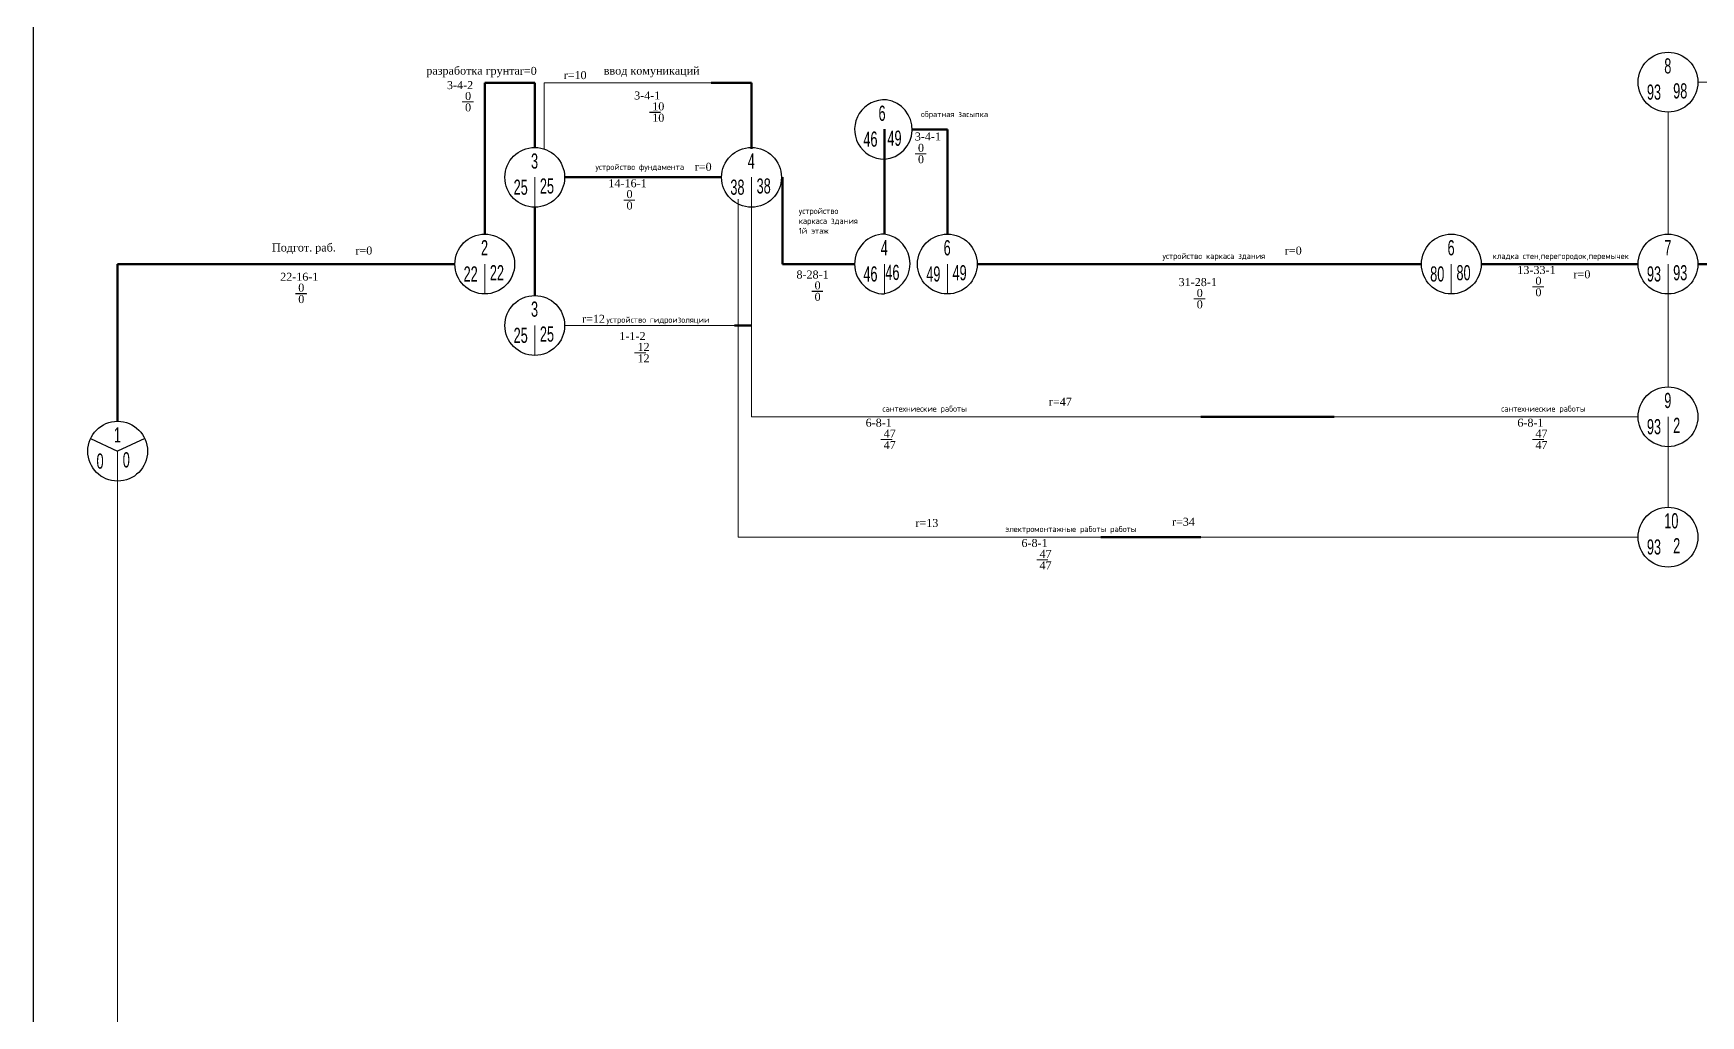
# Model space of a CAD drawing. Header units: millimetres. Extents: x 545956 to 559840, y 1708517 to 1711661.
# Drawn here: x 554604 to 555304, y 1709039 to 1709451 of the extents above; entities that cross this region are included whole.
import ezdxf

# ---------------------------------------------------------------- set-up
doc = ezdxf.new("R2010")
doc.units = ezdxf.units.MM
doc.header["$LTSCALE"] = 5
doc.layers.get('0').update_dxf_attribs({"lineweight": 30})
doc.layers.add('Тонкая', color=250, linetype='Continuous', lineweight=5)
doc.styles.add('5-0.6', font='arial.ttf', dxfattribs={"height": 5})
doc.styles.get("Standard").update_dxf_attribs({"font": 'isocpeur.ttf'})
doc.styles.add('Римский -1.', font='times.ttf')

msp = doc.modelspace()

# ---------------------------------------------------------------- linework, layer by layer
at = {"ltscale": 0.1}
msp.add_line((554604.27, 1708606.25), (554604.27, 1709833.88), dxfattribs=at)
at = {"color": 0, "lineweight": -2}
for p in [(554628.29, 1709280.92), (554651.05, 1709280.91)]:
    msp.add_line(p, (554639.66, 1709275.67), dxfattribs=at)
for centre in [(555290.66, 1709430.47), (555290.66, 1709430.47), (555290.66, 1709430.47), (554814.81, 1709390.56), (554814.81, 1709390.56), (554814.81, 1709390.56), (554905.81, 1709390.56), (554905.81, 1709390.56), (554905.81, 1709390.56), (554793.81, 1709354.16), (554793.81, 1709354.16), (554793.81, 1709354.16), (554988.07, 1709354.16), (554988.07, 1709354.16), (554988.07, 1709354.16), (555199.66, 1709354.16), (555199.66, 1709354.16), (555199.66, 1709354.16), (555290.66, 1709354.16), (555290.66, 1709354.16), (555290.66, 1709354.16), (554814.81, 1709328.4), (554814.81, 1709328.4), (554814.81, 1709328.4), (555290.66, 1709290.08), (555290.66, 1709290.08), (555290.66, 1709290.08), (554639.66, 1709275.63), (554639.66, 1709275.63), (554639.66, 1709275.63), (555290.66, 1709239.58), (555290.66, 1709239.58), (555290.66, 1709239.58)]:
    msp.add_circle(centre, 12.55, dxfattribs=at)
for centre, radius, start, end in [((554961.55, 1709410.62), 12.44, 85.48427, 270.50965), ((554960.79, 1709410.65), 12.5, 274.02837, 81.96555), ((554961.66, 1709354.16), 12.55, 90.00026, 270), ((554959.87, 1709354.29), 12.55, 278.24461, 81.75539)]:
    msp.add_arc(centre, radius, start, end, dxfattribs=at)
at = {"layer": 'Тонкая', "linetype": 'ByBlock', "lineweight": 70, "ltscale": 0.2}
for p, q in [((554905.79, 1709430.28), (554888.92, 1709430.28)), ((554905.79, 1709402.46), (554905.79, 1709430.25)), ((554814.81, 1709378.01), (554814.81, 1709340.95)), ((554898.66, 1709328.4), (554905.81, 1709328.4)), ((555094.52, 1709290.08), (555150.52, 1709290.08)), ((555094.52, 1709239.58), (555052.52, 1709239.58))]:
    msp.add_line(p, q, dxfattribs=at)
at = {"layer": 'Тонкая', "linetype": 'ByBlock', "ltscale": 0.2}
for p, q in [((555303.22, 1709430.47), (555395.66, 1709430.47)), ((554818.8, 1709430.25), (554905.81, 1709430.25)), ((554818.8, 1709430.25), (554818.8, 1709402.46)), ((554905.81, 1709430.25), (554905.81, 1709403.11)), ((555290.66, 1709366.71), (555290.66, 1709417.92)), ((554961.66, 1709410.73), (554961.66, 1709398.18)), ((554814.81, 1709390.56), (554814.81, 1709378.01)), ((554905.81, 1709390.56), (554905.81, 1709378.01)), ((554900.27, 1709381.4), (554900.27, 1709239.58)), ((554905.81, 1709290.08), (554905.81, 1709378.01)), ((554793.81, 1709354.16), (554793.81, 1709341.61)), ((554961.66, 1709354.16), (554961.66, 1709341.61)), ((554988.07, 1709354.16), (554988.07, 1709341.61)), ((555199.66, 1709354.16), (555199.66, 1709341.61)), ((555290.66, 1709354.16), (555290.66, 1709341.61)), ((555290.66, 1709341.61), (555290.66, 1709302.63)), ((554814.81, 1709328.4), (554814.81, 1709315.85)), ((554898.66, 1709328.4), (554827.36, 1709328.4)), ((554905.81, 1709290.08), (554961.66, 1709290.08)), ((554961.66, 1709290.08), (555199.66, 1709290.08)), ((555199.66, 1709290.08), (555278.11, 1709290.08)), ((555290.66, 1709290.08), (555290.66, 1709277.53)), ((555290.66, 1709252.13), (555290.66, 1709277.53)), ((554639.66, 1709275.63), (554639.66, 1709263.08)), ((554639.66, 1709263.08), (554639.66, 1709011.42)), ((554900.27, 1709239.58), (554961.66, 1709239.58)), ((554961.66, 1709239.58), (555199.66, 1709239.58)), ((555199.66, 1709239.58), (555278.11, 1709239.58))]:
    msp.add_line(p, q, dxfattribs=at)
at = {"layer": 'Тонкая', "color": 1, "linetype": 'ByBlock', "lineweight": 50, "ltscale": 0.2}
for p, q in [((554793.81, 1709430.25), (554814.81, 1709430.25)), ((554793.81, 1709366.71), (554793.81, 1709430.25)), ((554814.81, 1709430.25), (554814.81, 1709403.11)), ((554961.66, 1709366.71), (554961.66, 1709410.73)), ((554973.28, 1709410.6), (554988.07, 1709410.6)), ((554988.07, 1709366.71), (554988.07, 1709410.6)), ((554918.77, 1709390.56), (554918.77, 1709354.16)), ((554639.66, 1709288.18), (554639.66, 1709354.16)), ((554639.66, 1709354.16), (554781.26, 1709354.16)), ((555000.62, 1709354.16), (555187.11, 1709354.16)), ((555212.22, 1709354.16), (555278.11, 1709354.16)), ((555303.22, 1709354.16), (555383.11, 1709354.16))]:
    msp.add_line(p, q, dxfattribs=at)
at = {"layer": 'Тонкая', "ltscale": 0.2}
for p, q in [((554784.35, 1709422.22), (554789.01, 1709422.22)), ((554784.42, 1709422.17), (554789.08, 1709422.17)), ((554862.95, 1709417.87), (554867.61, 1709417.87)), ((554863.02, 1709417.82), (554867.68, 1709417.82)), ((554974.52, 1709400.46), (554979.18, 1709400.46)), ((554852.15, 1709381.04), (554856.81, 1709381.04)), ((554852.22, 1709380.99), (554856.88, 1709380.99)), ((554714.3, 1709341.78), (554718.97, 1709341.78)), ((554714.38, 1709341.73), (554719.04, 1709341.73)), ((554931.11, 1709342.73), (554935.77, 1709342.73)), ((554931.11, 1709342.73), (554935.77, 1709342.73)), ((554931.18, 1709342.68), (554935.84, 1709342.68)), ((554931.18, 1709342.68), (554935.84, 1709342.68)), ((555091.57, 1709339.56), (555096.23, 1709339.56)), ((555091.57, 1709339.56), (555096.23, 1709339.56)), ((555091.65, 1709339.51), (555096.31, 1709339.51)), ((555091.65, 1709339.51), (555096.31, 1709339.51)), ((555233.79, 1709344.64), (555238.45, 1709344.64)), ((555233.79, 1709344.64), (555238.45, 1709344.64)), ((555233.87, 1709344.59), (555238.53, 1709344.59)), ((555233.87, 1709344.59), (555238.53, 1709344.59)), ((554856.75, 1709316.91), (554861.41, 1709316.91)), ((554856.82, 1709316.86), (554861.48, 1709316.86)), ((554960.14, 1709280.57), (554964.8, 1709280.57)), ((554960.14, 1709280.57), (554964.8, 1709280.57)), ((554960.22, 1709280.51), (554964.88, 1709280.51)), ((554960.22, 1709280.51), (554964.88, 1709280.51)), ((555233.79, 1709280.57), (555238.45, 1709280.57)), ((555233.79, 1709280.57), (555238.45, 1709280.57)), ((555233.87, 1709280.51), (555238.53, 1709280.51)), ((555233.87, 1709280.51), (555238.53, 1709280.51)), ((555025.59, 1709230.07), (555030.25, 1709230.07)), ((555025.59, 1709230.07), (555030.25, 1709230.07)), ((555025.66, 1709230.02), (555030.32, 1709230.02)), ((555025.66, 1709230.02), (555030.32, 1709230.02))]:
    msp.add_line(p, q, dxfattribs=at)
at = {"layer": 'Тонкая', "color": 1, "linetype": 'ByBlock', "lineweight": 70, "ltscale": 0.2}
for p, q in [((554827.36, 1709390.56), (554893.26, 1709390.56)), ((554918.77, 1709354.16), (554949.11, 1709354.16))]:
    msp.add_line(p, q, dxfattribs=at)

# ---------------------------------------------------------------- texts
at = {"color": 0, "lineweight": -2, "style": '5-0.6', "width": 0.6}
for s, height, p in [('8', 6.37, (555289.09, 1709434.13)), ('93', 6.366, (555281.8, 1709423.14)), ('98', 6.366, (555292.83, 1709423.66)), ('6', 6.37, (554959.16, 1709414.27)), ('46', 6.366, (554952.8, 1709403.4)), ('49', 6.366, (554962.89, 1709403.8)), ('3', 6.37, (554813.24, 1709394.22)), ('4', 6.37, (554904.24, 1709394.22)), ('25', 6.366, (554805.94, 1709383.23)), ('25', 6.366, (554816.97, 1709383.75)), ('38', 6.366, (554896.94, 1709383.23)), ('38', 6.366, (554907.97, 1709383.75)), ('2', 6.37, (554792.24, 1709357.82)), ('4', 6.37, (554960.09, 1709357.82)), ('6', 6.37, (554986.5, 1709357.82)), ('6', 6.37, (555198.09, 1709357.82)), ('7', 6.37, (555289.09, 1709357.82)), ('22', 6.366, (554784.94, 1709346.83)), ('22', 6.366, (554795.97, 1709347.35)), ('46', 6.366, (554952.8, 1709346.83)), ('46', 6.366, (554962.03, 1709347.48)), ('49', 6.366, (554979.21, 1709346.83)), ('49', 6.366, (554990.23, 1709347.35)), ('80', 6.366, (555190.8, 1709346.83)), ('80', 6.366, (555201.83, 1709347.35)), ('93', 6.366, (555281.8, 1709346.83)), ('93', 6.366, (555292.83, 1709347.35)), ('3', 6.37, (554813.24, 1709332.06)), ('25', 6.366, (554805.94, 1709321.07)), ('25', 6.366, (554816.97, 1709321.6)), ('9', 6.37, (555289.09, 1709293.75)), ('1', 6.37, (554638.09, 1709279.29)), ('93', 6.366, (555281.8, 1709282.75)), ('2', 6.37, (555292.83, 1709283.28)), ('0', 6.37, (554630.8, 1709268.3)), ('0', 6.37, (554641.82, 1709268.82)), ('10', 6.366, (555289.09, 1709243.25)), ('93', 6.366, (555281.8, 1709232.26)), ('2', 6.37, (555292.83, 1709232.78))]:
    msp.add_text(s, height=height, dxfattribs=at).set_placement(p)
at = {"layer": 'Тонкая', "lineweight": -2, "style": 'Римский -1.'}
for s, p in [('разработка грунта', (554769.28, 1709433.66)), ('3-4-2', (554777.94, 1709427.58)), ('ввод комуникаций', (554843.8, 1709433.66)), ('0', (554785.55, 1709423.02)), ('3-4-1', (554856.54, 1709423.22)), ('0', (554785.55, 1709418.23)), ('10', (554864.15, 1709418.67)), ('10', (554864.15, 1709413.88)), ('3-4-1', (554974.39, 1709406.02)), ('0', (554975.72, 1709401.26)), ('0', (554975.72, 1709396.47)), ('14-16-1', (554845.74, 1709386.4)), ('0', (554853.35, 1709381.84)), ('0', (554853.35, 1709377.05)), ('Подгот. раб.', (554704.48, 1709359.43)), ('13-33-1', (555227.39, 1709350)), ('22-16-1', (554707.9, 1709347.14)), ('0', (554932.31, 1709343.53)), ('0', (554932.31, 1709343.53)), ('31-28-1', (555085.17, 1709344.92)), ('0', (555234.99, 1709345.44)), ('0', (555234.99, 1709345.44)), ('0', (554715.51, 1709342.58)), ('0', (554715.51, 1709337.79)), ('0', (554932.31, 1709338.74)), ('0', (554932.31, 1709338.74)), ('0', (555092.77, 1709340.36)), ('0', (555092.77, 1709340.36)), ('0', (555234.99, 1709340.65)), ('0', (555234.99, 1709340.65)), ('0', (555092.77, 1709335.57)), ('0', (555092.77, 1709335.57)), ('1-1-2', (554850.34, 1709322.27)), ('12', (554857.95, 1709317.71)), ('12', (554857.95, 1709312.92)), ('6-8-1', (554953.74, 1709285.92)), ('47', (554961.34, 1709281.37)), ('6-8-1', (555227.39, 1709285.92)), ('47', (555234.99, 1709281.37)), ('47', (554961.34, 1709276.57)), ('47', (555234.99, 1709276.57)), ('6-8-1', (555019.18, 1709235.42)), ('47', (555026.79, 1709230.87)), ('47', (555026.79, 1709226.08))]:
    msp.add_text(s, height=3.36, dxfattribs=at).set_placement(p)
at = {"layer": 'Тонкая', "lineweight": 30, "style": 'Римский -1.'}
for s, p in [('r=0', (554808.56, 1709433.55)), ('r=10', (554826.95, 1709431.77)), ('r=0', (554882, 1709393.31)), ('r=0', (554739.51, 1709358.15)), ('r=0', (555129.78, 1709358.13)), ('r=0', (555250.99, 1709348.2)), ('r=12', (554834.64, 1709329.5)), ('r=47', (555030.69, 1709294.7)), ('r=13', (554974.65, 1709243.84)), ('r=34', (555082.36, 1709244.33))]:
    msp.add_text(s, height=3.36, dxfattribs=at).set_placement(p)
at = {"layer": 'Тонкая', "lineweight": 50, "style": 'Римский -1.'}
msp.add_text('8-28-1', height=3.36, dxfattribs=at).set_placement((554924.7, 1709348.09))
at = {"layer": 'Тонкая', "linetype": 'ByBlock', "ltscale": 0.2, "char_height": 2.5, "attachment_point": 1}
for s, width, insert in [('{\\C0;обратная засыпка}', 53.9889, (554976.96, 1709418.32)), ('{\\C0;устройство каркаса здания\\P1й этаж}', 28.0376, (554925.65, 1709377.69)), ('{\\C0;устройство каркаса здания}', 53.9889, (555078.39, 1709358.79)), ('{\\C0;кладка стен,перегородок,перемычек}', 61.3938, (555217, 1709358.79)), ('{\\C0;устройство гидроизоляции}', 53.9889, (554844.9, 1709332.03)), ('{\\C0;сантехниеские работы}', 53.9889, (554960.81, 1709294.72)), ('{\\C0;сантехниеские работы}', 53.9889, (555220.61, 1709294.72)), ('{\\C0;электромонтажные работы работы}', 62.677, (555012.4, 1709244.22))]:
    msp.add_mtext_dynamic_manual_height_columns(s, width=width, gutter_width=12.5, heights=[0], dxfattribs=dict(at, insert=insert))
at = {"layer": 'Тонкая', "color": 1, "linetype": 'ByBlock', "lineweight": 50, "ltscale": 0.2, "insert": (554840.3, 1709396.15), "char_height": 2.5, "attachment_point": 1}
msp.add_mtext_dynamic_manual_height_columns('{\\C0;устройство фундамента }', width=53.9889, gutter_width=12.5, heights=[0], dxfattribs=at)

doc.saveas('drawing.dxf')
